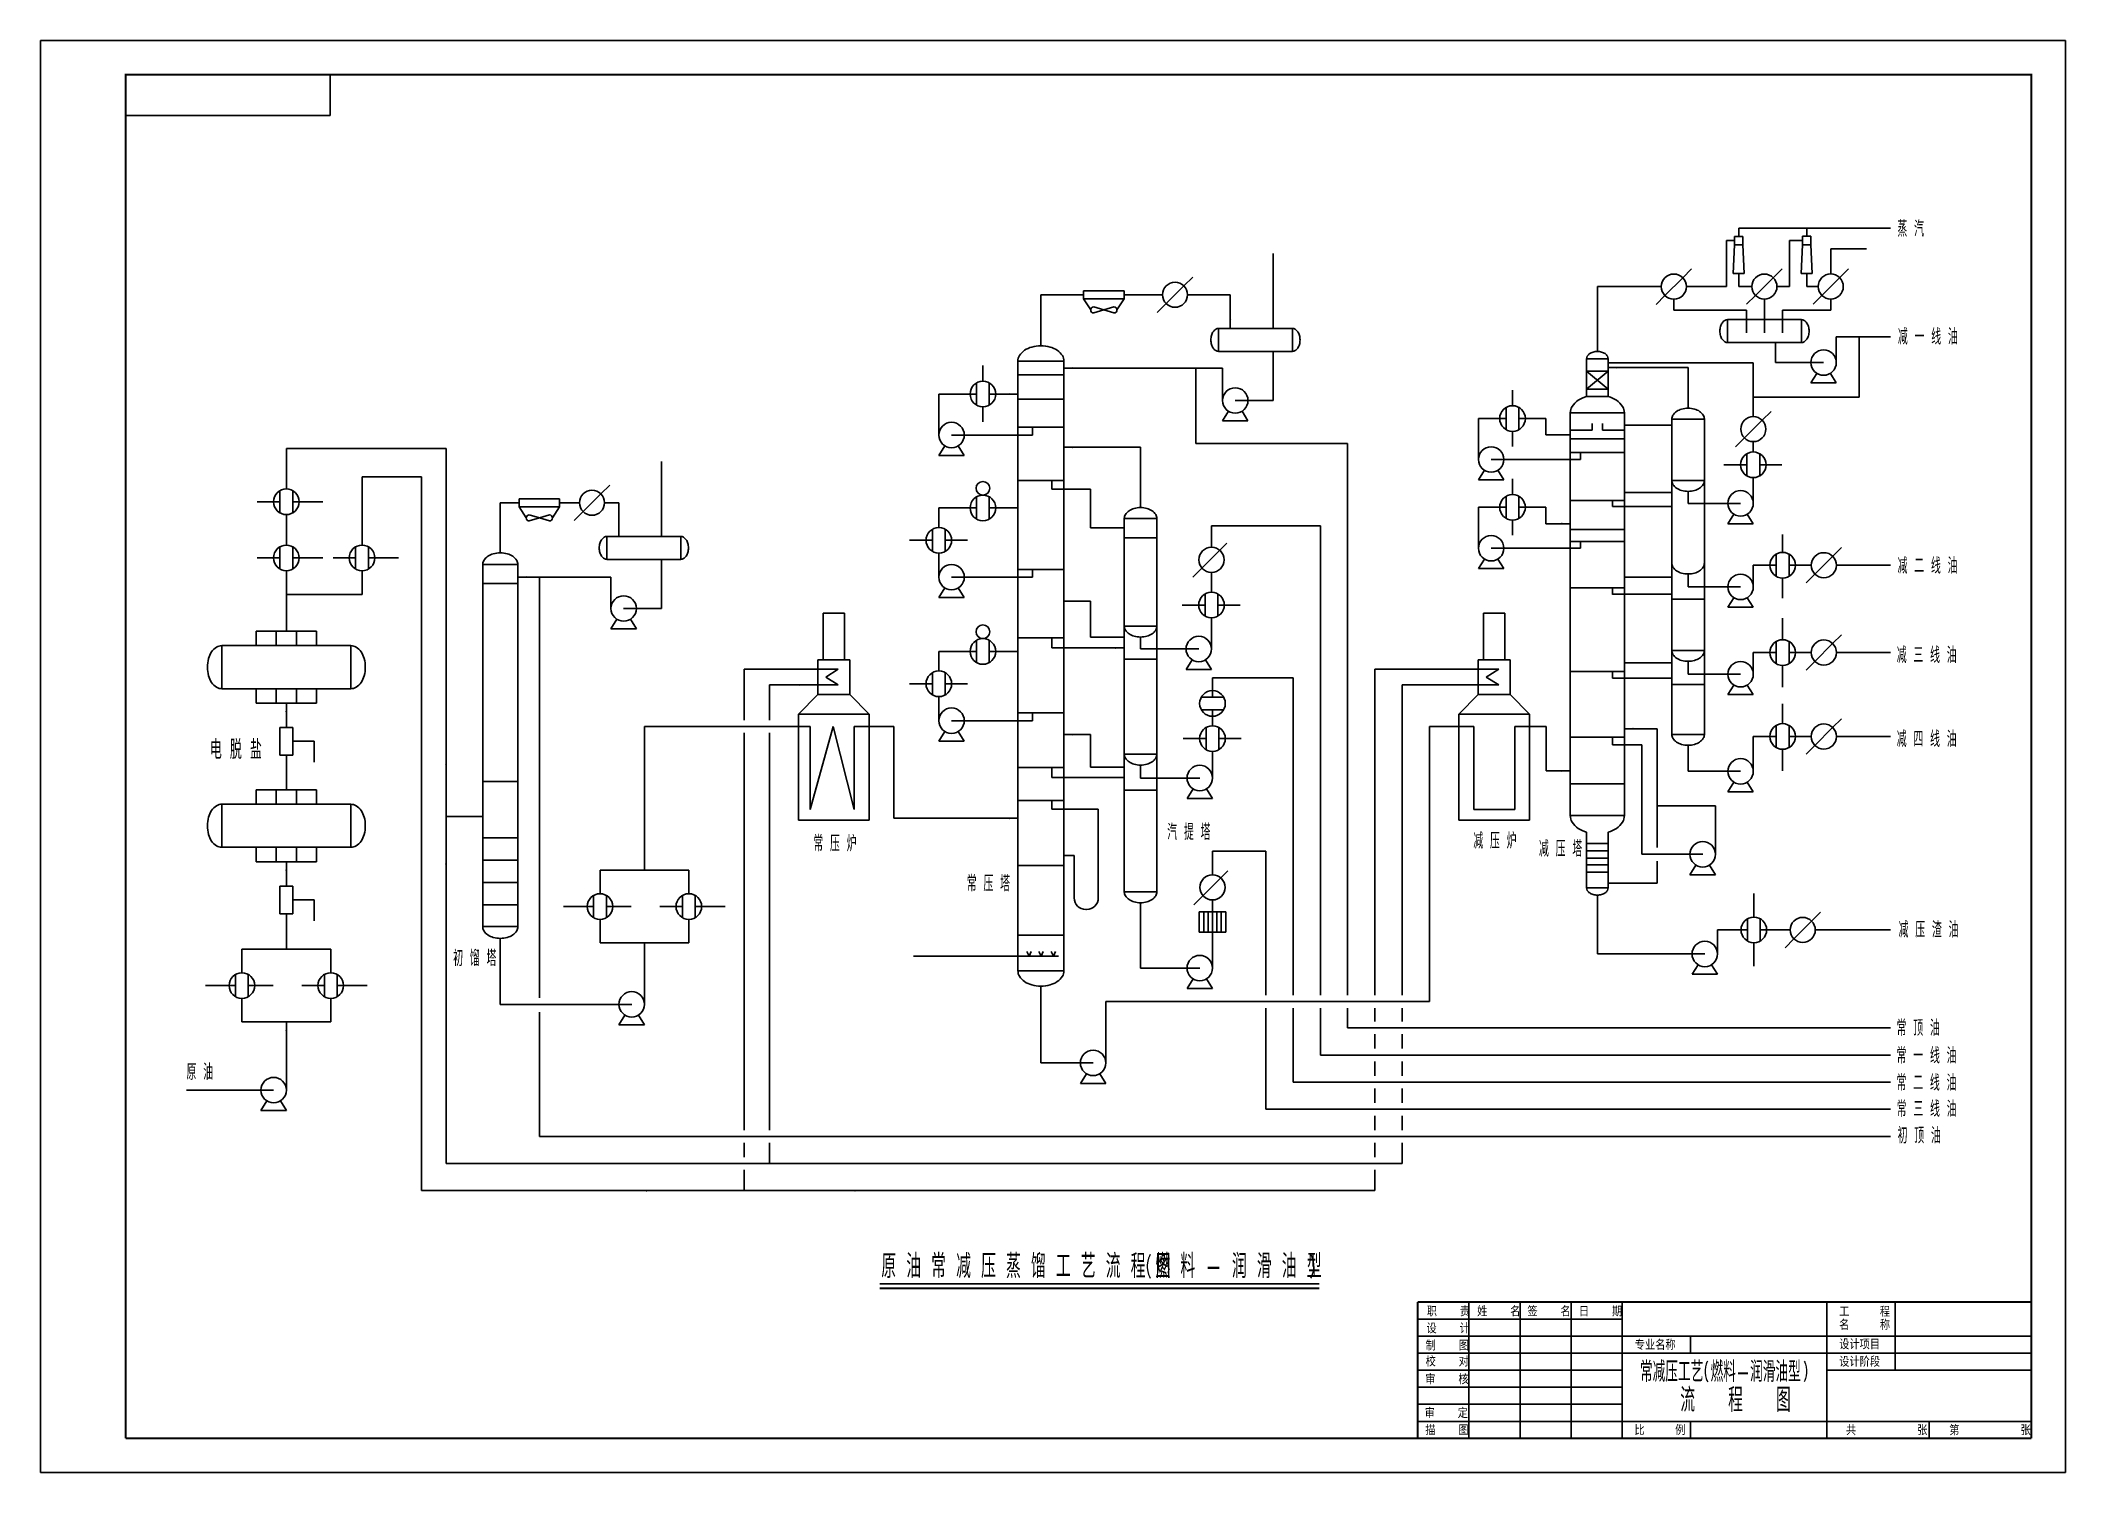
# Model space of a CAD drawing. Extents: x -575 to 19, y 3 to 423.
import ezdxf

# ---------------------------------------------------------------- set-up
doc = ezdxf.new("R2010")
doc.units = 0
doc.header["$MEASUREMENT"] = 0
doc.layers.get('0').update_dxf_attribs({"color": 3, "linetype": 'CONTINUOUS'})
doc.styles.get("Standard").update_dxf_attribs({"font": 'romans', "width": 0.62, "bigfont": 'HZTXT.SHX'})

msp = doc.modelspace()

# ---------------------------------------------------------------- linework, layer by layer
for p, q in [((19.02, 423.43), (-574.98, 423.43)), ((-574.98, 423.43), (-574.98, 3.43)), ((19.02, 3.43), (19.02, 423.43)), ((-489.99, 401.43), (-489.99, 413.43)), ((-549.99, 401.43), (-489.99, 401.43)), ((-76.83, 365.99), (-76.83, 368.38)), ((-76.83, 368.37), (-32.35, 368.37)), ((-56.9, 366), (-56.9, 368.38)), ((-80.41, 351.25), (-80.41, 364.75)), ((-80.41, 364.75), (-78.07, 364.75)), ((-78.07, 363.51), (-78.46, 355.13)), ((-78.07, 365.99), (-78.07, 363.51)), ((-78.07, 365.99), (-75.59, 365.99)), ((-78.07, 363.51), (-75.59, 363.51)), ((-75.59, 365.99), (-75.59, 363.51)), ((-75.21, 355.13), (-75.59, 363.51)), ((-61.95, 351.26), (-61.95, 364.76)), ((-61.95, 364.76), (-58.14, 364.76)), ((-58.14, 363.51), (-58.53, 355.14)), ((-58.14, 366), (-58.14, 363.51)), ((-58.14, 366), (-55.66, 366)), ((-58.14, 363.51), (-55.66, 363.51)), ((-55.66, 366), (-55.66, 363.51)), ((-55.27, 355.14), (-55.66, 363.51)), ((-213.4, 338.98), (-213.4, 360.99)), ((-49.84, 354.95), (-49.84, 362.29)), ((-49.84, 362.29), (-39.32, 362.29)), ((-118.31, 332.22), (-118.31, 351.25)), ((-118.31, 351.25), (-99.55, 351.25)), ((-92.19, 351.25), (-80.41, 351.25)), ((-78.46, 355.13), (-75.21, 355.13)), ((-76.83, 355.13), (-76.83, 351.26)), ((-76.83, 351.26), (-72.99, 351.26)), ((-65.62, 351.26), (-61.95, 351.26)), ((-58.53, 355.14), (-55.27, 355.14)), ((-56.9, 355.14), (-56.9, 351.27)), ((-56.9, 351.27), (-53.52, 351.27)), ((-281.52, 348.86), (-269.01, 348.86)), ((-281.52, 333.89), (-281.52, 348.86)), ((-257.14, 348.86), (-245.88, 348.86)), ((-238.51, 348.86), (-225.97, 348.86)), ((-225.97, 348.86), (-225.97, 338.98)), ((-95.87, 347.57), (-95.87, 344.37)), ((-69.31, 347.58), (-69.31, 337.73)), ((-49.84, 347.58), (-49.84, 344.37)), ((-229.43, 338.98), (-207.76, 338.98)), ((-229.43, 332.24), (-229.43, 338.98)), ((-207.76, 338.98), (-207.76, 332.24)), ((-74.6, 344.37), (-95.87, 344.37)), ((-80.12, 334.83), (-80.12, 341.56)), ((-80.12, 341.56), (-58.45, 341.56)), ((-74.6, 344.37), (-74.6, 337.73)), ((-64.02, 344.37), (-64.02, 337.73)), ((-49.84, 344.37), (-64.02, 344.37)), ((-58.45, 341.56), (-58.45, 334.83)), ((-58.45, 334.83), (-80.12, 334.83)), ((-66.01, 334.83), (-66.01, 328.97)), ((-48.21, 336.5), (-32.35, 336.5)), ((-41.53, 318.81), (-41.53, 336.5)), ((-298.54, 323.5), (-298.54, 328.08)), ((-288.28, 150.57), (-288.28, 329.39)), ((-288.28, 329.39), (-274.77, 329.39)), ((-274.77, 329.39), (-274.77, 150.57)), ((-228.25, 327.37), (-274.77, 327.37)), ((-236.07, 327.37), (-236.07, 305.19)), ((-207.76, 332.24), (-229.43, 332.24)), ((-213.4, 317.84), (-213.4, 332.24)), ((-121.48, 319.04), (-121.48, 330.1)), ((-121.48, 330.1), (-115.13, 330.1)), ((-115.13, 330.1), (-115.13, 319.04)), ((-115.13, 328.88), (-72.56, 328.88)), ((-115.13, 327.48), (-91.69, 327.48)), ((-91.69, 315.58), (-91.69, 327.48)), ((-72.56, 328.88), (-72.56, 313.13)), ((-51.94, 328.97), (-66.01, 328.97)), ((-288.28, 325.36), (-274.77, 325.36)), ((-143.19, 316.31), (-143.19, 320.89)), ((-121.48, 326.43), (-115.13, 326.43)), ((-115.13, 326.43), (-121.48, 321.13)), ((-115.13, 321.13), (-121.48, 326.43)), ((-121.48, 321.13), (-115.13, 321.13)), ((-300.42, 319.74), (-311.47, 319.74)), ((-298.54, 311.54), (-298.54, 315.98)), ((-288.28, 319.74), (-296.66, 319.74)), ((-288.28, 318.27), (-274.77, 318.27)), ((-224.52, 317.84), (-213.4, 317.84)), ((-121.48, 319.04), (-115.13, 319.04)), ((-72.56, 318.81), (-41.53, 318.81)), ((-288.28, 309.98), (-274.77, 309.98)), ((-283.96, 309.98), (-283.96, 307.72)), ((-145.07, 312.55), (-153.19, 312.55)), ((-133.46, 312.55), (-141.31, 312.55)), ((-133.46, 307.74), (-133.46, 312.55)), ((-110.36, 314.18), (-126.25, 314.18)), ((-126.25, 314.18), (-126.25, 196.09)), ((-126.25, 309.16), (-119.78, 309.16)), ((-119.78, 309.16), (-119.78, 311.09)), ((-116.83, 309.16), (-116.83, 311.09)), ((-116.83, 309.16), (-110.36, 309.16)), ((-110.36, 196.09), (-110.36, 314.18)), ((-110.36, 310.58), (-96.46, 310.58)), ((-96.46, 219.91), (-96.46, 312.41)), ((-96.46, 312.41), (-86.92, 312.41)), ((-86.92, 312.41), (-86.92, 219.91)), ((-502.87, 291.9), (-502.87, 303.81)), ((-502.87, 303.81), (-456.03, 303.81)), ((-456.03, 94.04), (-456.03, 303.81)), ((-307.74, 307.72), (-283.96, 307.72)), ((-252.3, 304.11), (-274.77, 304.11)), ((-252.3, 286.44), (-252.3, 304.11)), ((-236.07, 305.19), (-191.55, 305.19)), ((-191.55, 143.4), (-191.55, 305.19)), ((-143.19, 304.35), (-143.19, 308.78)), ((-133.46, 307.74), (-126.25, 307.74)), ((-110.36, 306.58), (-126.25, 306.58)), ((-392.81, 277.97), (-392.81, 299.99)), ((-149.46, 300.53), (-123.24, 300.53)), ((-110.36, 302.6), (-126.25, 302.6)), ((-123.24, 302.6), (-123.24, 300.53)), ((-81.18, 298.98), (-74.44, 298.98)), ((-70.68, 298.98), (-64.18, 298.98)), ((-480.66, 275.43), (-480.66, 295.41)), ((-463.25, 295.41), (-480.66, 295.41)), ((-463.25, 86.09), (-463.25, 295.41)), ((-288.28, 294.39), (-274.77, 294.39)), ((-278.34, 294.39), (-278.34, 291.81)), ((-278.34, 291.81), (-267.03, 291.81)), ((-267.03, 291.81), (-267.03, 280.48)), ((-143.19, 290.28), (-143.19, 294.85)), ((-96.46, 294.37), (-86.92, 294.37)), ((-91.69, 291.19), (-91.69, 287.68)), ((-511.39, 288.14), (-504.75, 288.14)), ((-500.99, 288.14), (-492.21, 288.14)), ((-440.1, 273.17), (-440.1, 287.85)), ((-440.1, 287.85), (-434.56, 287.85)), ((-422.7, 287.85), (-416.89, 287.85)), ((-409.53, 287.85), (-405.37, 287.85)), ((-405.37, 287.85), (-405.37, 277.97)), ((-300.42, 286.33), (-311.47, 286.33)), ((-288.28, 286.33), (-296.66, 286.33)), ((-145.07, 286.51), (-153.19, 286.51)), ((-133.46, 286.51), (-141.31, 286.51)), ((-133.46, 281.71), (-133.46, 286.51)), ((-110.36, 288.54), (-126.25, 288.54)), ((-113.84, 288.54), (-113.84, 286.75)), ((-113.84, 286.75), (-96.46, 286.75)), ((-96.46, 290.87), (-110.36, 290.87)), ((-76.29, 287.68), (-91.69, 287.68)), ((-502.87, 275.43), (-502.87, 284.37)), ((-267.03, 280.48), (-257.07, 280.48)), ((-257.07, 173.7), (-257.07, 283.26)), ((-257.07, 283.26), (-247.53, 283.26)), ((-247.53, 283.26), (-247.53, 173.7)), ((-231.49, 281.12), (-199.56, 281.12)), ((-199.56, 143.4), (-199.56, 281.12)), ((-143.19, 278.32), (-143.19, 282.75)), ((-133.46, 281.71), (-126.25, 281.71)), ((-110.36, 280.04), (-126.25, 280.04)), ((-408.83, 271.24), (-408.83, 277.97)), ((-408.83, 277.97), (-387.16, 277.97)), ((-387.16, 277.97), (-387.16, 271.24)), ((-320.09, 276.84), (-313.35, 276.84)), ((-309.59, 276.84), (-303.09, 276.84)), ((-257.07, 277.6), (-247.53, 277.6)), ((-149.46, 274.5), (-123.24, 274.5)), ((-110.38, 276.48), (-126.27, 276.48)), ((-123.24, 276.57), (-123.24, 274.5)), ((-63.95, 278.52), (-63.95, 273.29)), ((-511.39, 271.67), (-504.75, 271.67)), ((-502.87, 250.15), (-502.87, 267.91)), ((-500.99, 271.67), (-492.21, 271.67)), ((-489.17, 271.67), (-482.54, 271.67)), ((-480.66, 260.95), (-480.66, 267.91)), ((-478.77, 271.67), (-470, 271.67)), ((-445.27, 163.54), (-445.27, 269.72)), ((-445.27, 269.72), (-434.94, 269.72)), ((-434.94, 269.72), (-434.94, 163.54)), ((-387.16, 271.24), (-408.83, 271.24)), ((-392.81, 256.83), (-392.81, 271.24)), ((-288.28, 268.28), (-274.77, 268.28)), ((-283.96, 268.28), (-283.96, 266.02)), ((-72.56, 269.53), (-65.83, 269.53)), ((-62.07, 269.53), (-55.57, 269.53)), ((-48.2, 269.53), (-32.35, 269.53)), ((-445.27, 264.19), (-434.94, 264.19)), ((-407.65, 266.07), (-434.94, 266.07)), ((-428.62, 266.07), (-428.62, 142.61)), ((-307.74, 266.02), (-283.96, 266.02)), ((-110.36, 262.89), (-126.25, 262.89)), ((-113.84, 262.89), (-113.84, 260.95)), ((-96.46, 266.06), (-110.36, 266.06)), ((-91.69, 266.96), (-91.69, 263.16)), ((-76.29, 263.16), (-91.69, 263.16)), ((-63.95, 265.76), (-63.95, 259.86)), ((-502.87, 260.95), (-480.66, 260.95)), ((-403.92, 256.83), (-392.81, 256.83)), ((-274.77, 258.97), (-267.03, 258.97)), ((-267.03, 258.97), (-267.03, 248.41)), ((-240.1, 257.86), (-233.37, 257.86)), ((-229.6, 257.86), (-223.1, 257.86)), ((-113.84, 261), (-96.46, 261)), ((-86.92, 259.55), (-96.46, 259.55)), ((-494.02, 250.15), (-511.71, 250.15)), ((-511.71, 250.15), (-511.71, 245.94)), ((-505.82, 250.15), (-505.82, 245.94)), ((-499.92, 250.15), (-499.92, 245.94)), ((-494.02, 250.15), (-494.02, 245.94)), ((-257.07, 251.65), (-247.53, 251.65)), ((-63.95, 254.03), (-63.95, 247.69)), ((-521.82, 233.31), (-521.82, 245.94)), ((-521.82, 245.94), (-483.91, 245.94)), ((-483.91, 245.94), (-483.91, 233.31)), ((-300.42, 244.24), (-311.47, 244.24)), ((-288.28, 244.24), (-296.66, 244.24)), ((-288.28, 248.19), (-274.77, 248.19)), ((-278.34, 248.19), (-278.34, 245.26)), ((-278.34, 245.26), (-257.07, 245.26)), ((-267.03, 248.41), (-257.07, 248.41)), ((-252.3, 248.47), (-252.3, 244.96)), ((-235.22, 244.96), (-252.3, 244.96)), ((-86.92, 244.53), (-96.46, 244.53)), ((-72.56, 243.92), (-65.83, 243.92)), ((-62.07, 243.92), (-55.57, 243.92)), ((-48.2, 243.92), (-32.35, 243.92)), ((-368.54, 239.08), (-368.54, 224.12)), ((-257.07, 241.94), (-247.53, 241.94)), ((-183.53, 143.4), (-183.53, 239.08)), ((-110.36, 238.36), (-126.25, 238.36)), ((-113.84, 238.36), (-113.84, 236.42)), ((-96.46, 240.92), (-110.36, 240.92)), ((-91.69, 241.35), (-91.69, 237.56)), ((-63.95, 240.16), (-63.95, 233.81)), ((-483.91, 233.31), (-521.82, 233.31)), ((-511.71, 229.09), (-511.71, 233.31)), ((-505.82, 229.09), (-505.82, 233.31)), ((-499.92, 229.09), (-499.92, 233.31)), ((-494.02, 229.09), (-494.02, 233.31)), ((-361.16, 234.41), (-361.16, 224.12)), ((-320.09, 234.75), (-313.35, 234.75)), ((-309.59, 234.75), (-303.09, 234.75)), ((-231.2, 236.49), (-207.58, 236.49)), ((-207.58, 143.4), (-207.58, 236.49)), ((-175.52, 143.4), (-175.52, 234.41)), ((-113.84, 236.42), (-96.46, 236.42)), ((-86.92, 234.54), (-96.46, 234.54)), ((-76.29, 237.56), (-91.69, 237.56)), ((-494.02, 229.09), (-511.71, 229.09)), ((-502.87, 229.09), (-502.87, 221.89)), ((-288.28, 226.19), (-274.77, 226.19)), ((-283.96, 226.19), (-283.96, 223.93)), ((-63.95, 228.9), (-63.95, 223.06)), ((-504.79, 221.89), (-504.79, 213.8)), ((-504.79, 221.89), (-500.95, 221.89)), ((-500.95, 221.89), (-500.95, 213.8)), ((-397.83, 180.08), (-397.83, 222.25)), ((-349.26, 222.25), (-397.83, 222.25)), ((-368.54, 220.38), (-368.54, 103.87)), ((-361.16, 220.38), (-361.16, 103.87)), ((-336.28, 222.25), (-324.68, 222.25)), ((-324.68, 222.25), (-324.68, 195.3)), ((-307.74, 223.93), (-283.96, 223.93)), ((-274.77, 219.84), (-267.03, 219.84)), ((-267.03, 219.84), (-267.03, 210.31)), ((-167.5, 222.25), (-154.49, 222.25)), ((-167.5, 141.53), (-167.5, 222.25)), ((-142.54, 222.25), (-133.3, 222.25)), ((-133.3, 222.25), (-133.3, 209.19)), ((-110.36, 221.59), (-100.77, 221.59)), ((-100.77, 221.59), (-100.77, 186.74)), ((-86.92, 219.91), (-96.46, 219.91)), ((-500.95, 217.91), (-494.74, 217.91)), ((-494.74, 217.91), (-494.74, 211.74)), ((-257.07, 214.09), (-247.53, 214.09)), ((-239.81, 218.69), (-233.08, 218.69)), ((-229.32, 218.69), (-222.82, 218.69)), ((-110.36, 219.08), (-126.25, 219.08)), ((-113.91, 219.08), (-113.91, 216.89)), ((-113.91, 216.89), (-105.28, 216.89)), ((-105.28, 216.89), (-105.28, 184.74)), ((-91.69, 216.73), (-91.69, 209.08)), ((-72.56, 219.3), (-65.83, 219.3)), ((-63.95, 215.54), (-63.95, 209.2)), ((-62.07, 219.3), (-55.57, 219.3)), ((-48.2, 219.3), (-32.35, 219.3)), ((-500.95, 213.8), (-504.79, 213.8)), ((-502.87, 213.8), (-502.87, 203.64)), ((-288.28, 210.2), (-274.77, 210.2)), ((-278.34, 210.2), (-278.34, 207.28)), ((-267.03, 210.31), (-257.07, 210.31)), ((-252.3, 210.91), (-252.3, 207.11)), ((-126.25, 209.19), (-133.3, 209.19)), ((-76.29, 209.08), (-91.69, 209.08)), ((-494.02, 203.64), (-511.71, 203.64)), ((-511.71, 203.64), (-511.71, 199.43)), ((-505.82, 203.64), (-505.82, 199.43)), ((-499.92, 203.64), (-499.92, 199.43)), ((-494.02, 203.64), (-494.02, 199.43)), ((-445.27, 206.1), (-434.94, 206.1)), ((-278.34, 207.28), (-257.07, 207.28)), ((-247.53, 203.51), (-257.07, 203.51)), ((-234.93, 207.11), (-252.3, 207.11)), ((-110.36, 205.44), (-126.25, 205.44)), ((-521.82, 186.79), (-521.82, 199.43)), ((-521.82, 199.43), (-483.91, 199.43)), ((-483.91, 199.43), (-483.91, 186.79)), ((-288.28, 200.54), (-274.77, 200.54)), ((-278.34, 200.43), (-278.34, 197.97)), ((-278.34, 197.97), (-264.7, 197.97)), ((-264.7, 197.97), (-264.7, 171.98)), ((-154.49, 197.85), (-142.54, 197.85)), ((-126.25, 196.09), (-110.36, 196.09)), ((-100.77, 198.94), (-83.68, 198.94)), ((-445.27, 195.85), (-456.03, 195.85)), ((-288.28, 195.3), (-324.68, 195.3)), ((-121.48, 191.22), (-121.48, 174.9)), ((-115.13, 174.9), (-115.13, 191.22)), ((-483.91, 186.79), (-521.82, 186.79)), ((-511.71, 182.58), (-511.71, 186.79)), ((-505.82, 182.58), (-505.82, 186.79)), ((-499.92, 182.58), (-499.92, 186.79)), ((-494.02, 182.58), (-494.02, 186.79)), ((-445.27, 189.6), (-434.94, 189.6)), ((-271.77, 184.36), (-274.77, 184.36)), ((-271.77, 171.98), (-271.77, 184.36)), ((-231.2, 185.66), (-215.59, 185.66)), ((-215.59, 143.4), (-215.59, 185.66)), ((-121.48, 187.95), (-115.13, 187.95)), ((-121.48, 185.8), (-115.13, 185.8)), ((-87.41, 184.74), (-105.28, 184.74)), ((-494.02, 182.58), (-511.71, 182.58)), ((-502.87, 182.58), (-502.87, 175.38)), ((-445.27, 183.05), (-434.94, 183.05)), ((-410.86, 173.18), (-410.86, 180.08)), ((-410.86, 180.08), (-384.8, 180.08)), ((-384.8, 173.18), (-384.8, 180.08)), ((-288.28, 181.45), (-274.77, 181.45)), ((-121.48, 183.64), (-115.13, 183.64)), ((-121.48, 181.67), (-115.13, 181.67)), ((-121.48, 179.53), (-115.13, 179.53)), ((-100.77, 182.74), (-100.77, 176.29)), ((-504.79, 175.38), (-504.79, 167.28)), ((-504.79, 175.38), (-500.95, 175.38)), ((-500.95, 175.38), (-500.95, 167.28)), ((-445.27, 176.49), (-434.94, 176.49)), ((-247.53, 173.7), (-257.07, 173.7)), ((-121.48, 174.9), (-115.13, 174.9)), ((-118.31, 172.78), (-118.31, 155.51)), ((-115.13, 176.29), (-100.77, 176.29)), ((-72.4, 166.33), (-72.4, 173.29)), ((-500.95, 167.28), (-504.79, 167.28)), ((-502.87, 167.28), (-502.87, 156.9)), ((-500.95, 171.4), (-494.74, 171.4)), ((-494.74, 171.4), (-494.74, 165.23)), ((-445.27, 169.94), (-434.94, 169.94)), ((-421.52, 169.42), (-412.74, 169.42)), ((-408.98, 169.42), (-401.74, 169.42)), ((-393.32, 169.42), (-386.68, 169.42)), ((-382.92, 169.42), (-374.14, 169.42)), ((-268.11, 168.57), (-268.35, 168.57)), ((-252.3, 170.53), (-252.3, 151.38)), ((-235.08, 167.85), (-227.32, 167.85)), ((-434.94, 163.54), (-445.27, 163.54)), ((-410.86, 158.76), (-410.86, 165.66)), ((-384.8, 158.76), (-384.8, 165.66)), ((-288.28, 161), (-274.77, 161)), ((-235.08, 161.91), (-227.32, 161.91)), ((-83.06, 162.57), (-74.28, 162.57)), ((-70.52, 162.57), (-61.74, 162.57)), ((-54.37, 162.57), (-32.35, 162.57)), ((-515.9, 156.9), (-489.84, 156.9)), ((-515.9, 150), (-515.9, 156.9)), ((-489.84, 150), (-489.84, 156.9)), ((-440.1, 160.09), (-440.1, 140.74)), ((-410.86, 158.76), (-384.8, 158.76)), ((-276.38, 154.9), (-318.89, 154.9)), ((-285.62, 156.26), (-284.99, 154.9)), ((-284.99, 154.9), (-284.37, 156.26)), ((-282.13, 156.26), (-281.5, 154.9)), ((-281.5, 154.9), (-280.87, 156.26)), ((-278.5, 156.26), (-277.87, 154.9)), ((-277.87, 154.9), (-277.24, 156.26)), ((-86.79, 155.51), (-118.31, 155.51)), ((-72.4, 151.91), (-72.4, 158.8)), ((-274.77, 150.57), (-288.28, 150.57)), ((-234.93, 151.38), (-252.3, 151.38)), ((-526.56, 146.24), (-517.78, 146.24)), ((-514.02, 146.24), (-506.78, 146.24)), ((-498.35, 146.24), (-491.72, 146.24)), ((-487.96, 146.24), (-479.18, 146.24)), ((-281.52, 146.07), (-281.52, 123.55)), ((-515.9, 135.58), (-515.9, 142.48)), ((-489.84, 135.58), (-489.84, 142.48)), ((-428.62, 140.74), (-440.1, 140.74)), ((-401.56, 140.74), (-428.62, 140.74)), ((-428.62, 138.41), (-428.62, 102)), ((-262.49, 141.53), (-167.5, 141.53)), ((-215.59, 109.96), (-215.59, 139.65)), ((-207.58, 117.91), (-207.58, 139.65)), ((-199.56, 125.87), (-199.56, 139.65)), ((-191.55, 133.82), (-191.55, 139.65)), ((-183.53, 135.7), (-183.53, 139.65)), ((-175.52, 135.7), (-175.52, 139.65)), ((-515.9, 135.58), (-489.84, 135.58)), ((-191.55, 133.82), (-32.35, 133.82)), ((-183.53, 127.74), (-183.53, 131.95)), ((-175.52, 127.74), (-175.52, 131.95)), ((-199.56, 125.87), (-32.35, 125.87)), ((-266.22, 123.55), (-281.52, 123.55)), ((-183.53, 119.78), (-183.53, 124)), ((-175.52, 119.78), (-175.52, 124)), ((-506.6, 115.58), (-532.13, 115.58)), ((-207.58, 117.91), (-32.35, 117.91)), ((-183.53, 111.83), (-183.53, 116.04)), ((-175.52, 111.83), (-175.52, 116.04)), ((-215.59, 109.96), (-32.35, 109.96)), ((-183.53, 103.87), (-183.53, 108.08)), ((-175.52, 103.87), (-175.52, 108.08)), ((-428.62, 102), (-368.54, 102)), ((-368.54, 102), (-361.16, 102)), ((-361.16, 102), (-183.53, 102)), ((-183.53, 102), (-175.52, 102)), ((-175.52, 102), (-32.35, 102)), ((-368.54, 100.13), (-368.54, 95.92)), ((-361.16, 100.13), (-361.16, 94.04)), ((-183.53, 95.92), (-183.53, 100.13)), ((-175.52, 94.04), (-175.52, 100.13)), ((-456.03, 94.04), (-175.52, 94.04)), ((-368.54, 92.17), (-368.54, 86.09)), ((-183.53, 86.09), (-183.53, 92.17)), ((-463.25, 86.09), (-183.53, 86.09)), ((-328.78, 58.72), (-199.86, 58.72)), ((-170.98, 48.43), (-110.98, 48.43)), ((-155.98, 13.43), (-155.98, 53.43)), ((-140.98, 13.43), (-140.98, 53.43)), ((-125.98, 13.43), (-125.98, 53.43)), ((-110.98, 13.43), (-110.98, 53.43)), ((-50.98, 13.43), (-50.98, 53.43)), ((-30.98, 33.43), (-30.98, 53.43)), ((-170.98, 43.43), (9.02, 43.43)), ((-90.98, 38.43), (-90.98, 43.43)), ((-170.98, 38.43), (9.02, 38.43)), ((-170.98, 33.43), (-110.98, 33.43)), ((-50.98, 33.43), (9.02, 33.43)), ((-170.98, 28.43), (-110.98, 28.43)), ((-170.98, 23.43), (-110.98, 23.43)), ((-170.98, 18.43), (9.02, 18.43)), ((-90.98, 13.43), (-90.98, 18.43)), ((-20.98, 13.43), (-20.98, 18.43)), ((-574.98, 3.43), (19.02, 3.43))]:
    msp.add_line(p, q)
at = {"linetype": 'Continuous'}
for p, q in [((-90.66, 356.46), (-93.27, 353.86)), ((-64.1, 356.47), (-66.7, 353.86)), ((-44.63, 356.47), (-47.23, 353.87)), ((-239.59, 351.46), (-244.8, 346.25)), ((-236.99, 354.06), (-239.59, 351.46)), ((-93.27, 353.86), (-98.47, 348.65)), ((-66.7, 353.86), (-71.91, 348.66)), ((-47.23, 353.87), (-52.44, 348.66)), ((-244.8, 346.25), (-247.4, 343.65)), ((-98.47, 348.65), (-101.08, 346.04)), ((-71.91, 348.66), (-74.51, 346.05)), ((-52.44, 348.66), (-55.04, 346.06)), ((-300.42, 316.48), (-300.42, 323)), ((-296.66, 323), (-296.66, 316.48)), ((-53.92, 325.8), (-55.67, 323)), ((-55.67, 323), (-48.21, 323)), ((-55.67, 323), (-55.67, 323)), ((-48.21, 323), (-49.96, 325.8)), ((-145.07, 309.29), (-145.07, 315.8)), ((-141.31, 315.8), (-141.31, 309.29)), ((-228.25, 311.86), (-226.5, 314.67)), ((-220.79, 311.86), (-228.25, 311.86)), ((-222.54, 314.67), (-220.79, 311.86)), ((-220.79, 311.86), (-220.79, 311.86)), ((-69.96, 312.05), (-75.16, 306.85)), ((-67.35, 314.66), (-69.96, 312.05)), ((-311.47, 301.75), (-309.72, 304.56)), ((-305.76, 304.56), (-304.01, 301.75)), ((-75.16, 306.85), (-77.77, 304.24)), ((-304.01, 301.75), (-311.47, 301.75)), ((-304.01, 301.75), (-304.01, 301.75)), ((-153.19, 294.56), (-151.44, 297.37)), ((-147.48, 297.37), (-145.73, 294.56)), ((-74.44, 295.72), (-74.44, 302.23)), ((-70.68, 302.23), (-70.68, 295.72)), ((-504.75, 284.88), (-504.75, 291.39)), ((-500.99, 291.39), (-500.99, 284.88)), ((-408, 293.06), (-410.6, 290.46)), ((-145.73, 294.56), (-153.19, 294.56)), ((-145.73, 294.56), (-145.73, 294.56)), ((-415.81, 285.25), (-418.42, 282.65)), ((-410.6, 290.46), (-415.81, 285.25)), ((-300.42, 283.07), (-300.42, 289.59)), ((-296.66, 289.59), (-296.66, 283.07)), ((-145.07, 283.26), (-145.07, 289.77)), ((-141.31, 289.77), (-141.31, 283.26)), ((-313.35, 273.58), (-313.35, 280.1)), ((-309.59, 280.1), (-309.59, 273.58)), ((-78.27, 284.51), (-80.02, 281.71)), ((-80.02, 281.71), (-72.56, 281.71)), ((-80.02, 281.71), (-80.02, 281.71)), ((-72.56, 281.71), (-74.32, 284.51)), ((-504.75, 268.41), (-504.75, 274.93)), ((-500.99, 274.93), (-500.99, 268.41)), ((-482.54, 268.41), (-482.54, 274.93)), ((-478.77, 274.93), (-478.77, 268.41)), ((-227, 276), (-237, 266)), ((-46.68, 274.73), (-49.28, 272.13)), ((-153.19, 268.53), (-151.44, 271.33)), ((-145.73, 268.53), (-153.19, 268.53)), ((-147.48, 271.33), (-145.73, 268.53)), ((-145.73, 268.53), (-145.73, 268.53)), ((-65.83, 266.27), (-65.83, 272.79)), ((-62.07, 272.79), (-62.07, 266.27)), ((-49.28, 272.13), (-54.49, 266.92)), ((-311.47, 260.05), (-309.72, 262.86)), ((-305.76, 262.86), (-304.01, 260.05)), ((-54.49, 266.92), (-57.09, 264.32)), ((-304.01, 260.05), (-311.47, 260.05)), ((-304.01, 260.05), (-304.01, 260.05)), ((-233.37, 254.61), (-233.37, 261.12)), ((-229.6, 261.12), (-229.6, 254.61)), ((-78.27, 260), (-80.02, 257.19)), ((-80.02, 257.19), (-72.56, 257.19)), ((-80.02, 257.19), (-80.02, 257.19)), ((-72.56, 257.19), (-74.32, 260)), ((-407.65, 250.86), (-405.9, 253.67)), ((-400.19, 250.86), (-407.65, 250.86)), ((-401.94, 253.67), (-400.19, 250.86)), ((-400.19, 250.86), (-400.19, 250.86)), ((-300.42, 240.98), (-300.42, 247.49)), ((-296.66, 247.49), (-296.66, 240.98)), ((-65.83, 240.66), (-65.83, 247.18)), ((-62.07, 247.18), (-62.07, 240.66)), ((-49.28, 246.53), (-54.49, 241.32)), ((-46.68, 249.13), (-49.28, 246.53)), ((-368.54, 239.08), (-340.96, 239.08)), ((-340.96, 239.08), (-344.63, 236.72)), ((-340.96, 239.08), (-344.54, 239.08)), ((-313.35, 231.49), (-313.35, 238.01)), ((-309.59, 238.01), (-309.59, 231.49)), ((-237.2, 241.8), (-238.95, 238.99)), ((-238.95, 238.99), (-231.49, 238.99)), ((-238.95, 238.99), (-238.95, 238.99)), ((-231.49, 238.99), (-233.24, 241.8)), ((-183.53, 239.08), (-147.22, 239.08)), ((-147.22, 239.08), (-150.89, 236.72)), ((-147.22, 239.08), (-150.8, 239.08)), ((-54.49, 241.32), (-57.09, 238.72)), ((-340.96, 234.41), (-361.16, 234.41)), ((-344.63, 236.72), (-340.96, 234.41)), ((-147.22, 234.41), (-175.52, 234.41)), ((-150.89, 236.72), (-147.22, 234.41)), ((-78.27, 234.39), (-80.02, 231.59)), ((-72.56, 231.59), (-74.32, 234.39)), ((-234.46, 230.87), (-227.94, 230.87)), ((-227.94, 227.11), (-234.46, 227.11)), ((-80.02, 231.59), (-72.56, 231.59)), ((-80.02, 231.59), (-80.02, 231.59)), ((-349.26, 197.85), (-342.51, 222.25)), ((-349.26, 222.25), (-349.26, 197.85)), ((-342.51, 222.25), (-336.28, 197.85)), ((-336.28, 197.85), (-336.28, 222.25)), ((-311.47, 217.96), (-309.72, 220.77)), ((-305.76, 220.77), (-304.01, 217.96)), ((-233.08, 215.44), (-233.08, 221.95)), ((-229.32, 221.95), (-229.32, 215.44)), ((-154.49, 222.25), (-154.49, 197.85)), ((-142.54, 197.85), (-142.54, 222.25)), ((-65.83, 216.04), (-65.83, 222.56)), ((-62.07, 222.56), (-62.07, 216.04)), ((-49.28, 221.9), (-54.49, 216.69)), ((-46.68, 224.51), (-49.28, 221.9)), ((-304.01, 217.96), (-311.47, 217.96)), ((-304.01, 217.96), (-304.01, 217.96)), ((-54.49, 216.69), (-57.09, 214.09)), ((-236.91, 203.95), (-238.66, 201.14)), ((-231.2, 201.14), (-232.95, 203.95)), ((-78.27, 205.91), (-80.02, 203.1)), ((-80.02, 203.1), (-72.56, 203.1)), ((-80.02, 203.1), (-80.02, 203.1)), ((-72.56, 203.1), (-74.32, 205.91)), ((-238.66, 201.14), (-231.2, 201.14)), ((-238.66, 201.14), (-238.66, 201.14)), ((-226.71, 179.93), (-236.71, 169.93)), ((-89.39, 181.58), (-91.15, 178.77)), ((-91.15, 178.77), (-83.68, 178.77)), ((-91.15, 178.77), (-91.15, 178.77)), ((-83.68, 178.77), (-85.44, 181.58)), ((-412.74, 166.16), (-412.74, 172.68)), ((-408.98, 172.68), (-408.98, 166.16)), ((-386.68, 166.16), (-386.68, 172.68)), ((-382.92, 172.68), (-382.92, 166.16)), ((-52.85, 167.77), (-55.45, 165.17)), ((-74.28, 159.31), (-74.28, 165.82)), ((-70.52, 165.82), (-70.52, 159.31)), ((-55.45, 165.17), (-60.66, 159.96)), ((-60.66, 159.96), (-63.26, 157.36)), ((-517.78, 142.98), (-517.78, 149.5)), ((-514.02, 149.5), (-514.02, 142.98)), ((-491.72, 142.98), (-491.72, 149.5)), ((-487.96, 149.5), (-487.96, 142.98)), ((-88.77, 152.35), (-90.52, 149.54)), ((-90.52, 149.54), (-83.06, 149.54)), ((-90.52, 149.54), (-90.52, 149.54)), ((-83.06, 149.54), (-84.81, 152.35)), ((-236.91, 148.21), (-238.66, 145.4)), ((-238.66, 145.4), (-231.2, 145.4)), ((-238.66, 145.4), (-238.66, 145.4)), ((-231.2, 145.4), (-232.95, 148.21)), ((-403.54, 137.57), (-405.29, 134.77)), ((-397.83, 134.77), (-399.58, 137.57)), ((-405.29, 134.77), (-397.83, 134.77)), ((-405.29, 134.77), (-405.29, 134.77)), ((-268.2, 120.38), (-269.95, 117.57)), ((-262.49, 117.57), (-264.24, 120.38)), ((-269.95, 117.57), (-262.49, 117.57)), ((-269.95, 117.57), (-269.95, 117.57)), ((-508.58, 112.42), (-510.33, 109.61)), ((-510.33, 109.61), (-502.87, 109.61)), ((-510.33, 109.61), (-510.33, 109.61)), ((-502.87, 109.61), (-504.62, 112.42))]:
    msp.add_line(p, q, dxfattribs=at)
at = {"color": 6, "linetype": 'Continuous'}
for p, q in [((-257.14, 350.04), (-269.01, 350.04)), ((-269.01, 350.04), (-269.01, 347.67)), ((-257.14, 347.67), (-269.01, 347.67)), ((-266.93, 344.41), (-269.01, 347.67)), ((-266.04, 345.3), (-263.08, 344.41)), ((-260.11, 345.3), (-263.08, 344.41)), ((-259.22, 344.41), (-257.14, 347.67)), ((-257.14, 350.04), (-257.14, 347.67)), ((-263.08, 344.41), (-266.04, 343.52)), ((-263.08, 344.41), (-260.11, 343.52)), ((-422.7, 289.04), (-434.56, 289.04)), ((-434.56, 289.04), (-434.56, 286.67)), ((-422.7, 286.67), (-434.56, 286.67)), ((-432.49, 283.4), (-434.56, 286.67)), ((-424.78, 283.4), (-422.7, 286.67)), ((-422.7, 289.04), (-422.7, 286.67)), ((-431.6, 284.29), (-428.63, 283.4)), ((-428.63, 283.4), (-431.6, 282.51)), ((-425.67, 284.29), (-428.63, 283.4)), ((-428.63, 283.4), (-425.67, 282.51))]:
    msp.add_line(p, q, dxfattribs=at)
at = {"color": 1, "linetype": 'Continuous'}
for p, q in [((-345.41, 255.51), (-345.41, 241.78)), ((-342.3, 255.51), (-345.41, 255.51)), ((-342.3, 255.51), (-339.18, 255.51)), ((-339.18, 255.51), (-339.18, 241.78)), ((-148.56, 255.51), (-151.67, 255.51)), ((-151.67, 255.51), (-151.67, 241.78)), ((-148.56, 255.51), (-145.44, 255.51)), ((-145.44, 255.51), (-145.44, 241.78)), ((-352.68, 225.89), (-346.97, 231.6)), ((-352.68, 225.89), (-352.68, 194.73)), ((-331.91, 225.89), (-352.68, 225.89)), ((-337.62, 231.6), (-331.91, 225.89)), ((-331.91, 194.73), (-331.91, 225.89)), ((-158.94, 225.89), (-153.23, 231.6)), ((-158.94, 225.89), (-158.94, 194.73)), ((-138.17, 225.89), (-158.94, 225.89)), ((-143.88, 231.6), (-138.17, 225.89)), ((-138.17, 194.73), (-138.17, 225.89)), ((-352.68, 194.73), (-331.91, 194.73)), ((-158.94, 194.73), (-138.17, 194.73))]:
    msp.add_line(p, q, dxfattribs=at)
at = {"color": 1}
for p, q in [((-346.97, 231.6), (-346.97, 241.78)), ((-346.97, 241.78), (-337.62, 241.78)), ((-337.62, 241.78), (-337.62, 231.6)), ((-153.23, 241.78), (-143.88, 241.78)), ((-153.23, 231.6), (-153.23, 241.78)), ((-143.88, 241.78), (-143.88, 231.6)), ((-337.62, 231.6), (-346.97, 231.6)), ((-143.88, 231.6), (-153.23, 231.6))]:
    msp.add_line(p, q, dxfattribs=at)
at = {"const_width": 0.6}
for points in [[(9.02, 13.43), (9.02, 413.43), (-549.98, 413.43), (-549.98, 13.43)], [(-199.86, 57.45), (-328.78, 57.45)], [(-170.98, 53.43), (9.02, 53.43)], [(-170.98, 13.43), (-170.98, 53.43)], [(9.02, 53.43), (9.02, 13.43)], [(-549.98, 13.43), (9.02, 13.43)], [(9.02, 13.43), (-170.98, 13.43)]]:
    msp.add_lwpolyline(points, dxfattribs=at)
at = {"linetype": 'Continuous'}
for points in [[(-34.3, 368.37, 0.519, 0.208, 0), (-36.9, 368.37, 0.208, 0.208, 0)], [(-225.97, 341.57, 0.519, 0.208, 0), (-225.97, 338.98, 0.208, 0.208, 0)], [(-41.53, 333.91, 0.519, 0.208, 0), (-41.53, 336.5, 0.208, 0.208, 0)], [(-34.94, 336.5, 0.519, 0.208, 0), (-32.35, 336.5, 0.208, 0.208, 0)], [(-272.17, 327.37, 0.519, 0.208, 0), (-274.77, 327.37, 0.208, 0.208, 0)], [(-112.53, 328.88, 0.519, 0.208, 0), (-115.13, 328.88, 0.208, 0.208, 0)], [(-112.53, 327.48, 0.519, 0.208, 0), (-115.13, 327.48, 0.208, 0.208, 0)], [(-236.07, 322.79, 0.519, 0.208, 0), (-236.07, 320.19, 0.208, 0.208, 0)], [(-290.87, 319.74, 0.519, 0.208, 0), (-288.28, 319.74, 0.208, 0.208, 0)], [(-99.05, 310.58, 0.519, 0.208, 0), (-96.46, 310.58, 0.208, 0.208, 0)], [(-272.17, 304.11, 0.519, 0.208, 0), (-274.77, 304.11, 0.208, 0.208, 0)], [(-128.85, 307.75, 0.519, 0.208, 0), (-126.25, 307.75, 0.208, 0.208, 0)], [(-107.76, 290.87, 0.519, 0.208, 0), (-110.36, 290.87, 0.208, 0.208, 0)], [(-290.87, 286.33, 0.519, 0.208, 0), (-288.28, 286.33, 0.208, 0.208, 0)], [(-99.05, 286.76, 0.519, 0.208, 0), (-96.46, 286.76, 0.208, 0.208, 0)], [(-405.37, 280.57, 0.519, 0.208, 0), (-405.37, 277.97, 0.208, 0.208, 0)], [(-259.67, 280.48, 0.519, 0.208, 0), (-257.07, 280.48, 0.208, 0.208, 0)], [(-128.85, 281.72, 0.519, 0.208, 0), (-126.25, 281.72, 0.208, 0.208, 0)], [(-34.94, 269.53, 0.519, 0.208, 0), (-32.35, 269.53, 0.208, 0.208, 0)], [(-432.34, 266.07, 0.519, 0.208, 0), (-434.94, 266.07, 0.208, 0.208, 0)], [(-107.76, 266.06, 0.519, 0.208, 0), (-110.36, 266.06, 0.208, 0.208, 0)], [(-428.62, 256.63, 0.519, 0.208, 0), (-428.62, 254.03, 0.208, 0.208, 0)], [(-272.17, 258.97, 0.519, 0.208, 0), (-274.77, 258.97, 0.208, 0.208, 0)], [(-99.05, 261.01, 0.519, 0.208, 0), (-96.46, 261.01, 0.208, 0.208, 0)], [(-290.87, 244.24, 0.519, 0.208, 0), (-288.28, 244.24, 0.208, 0.208, 0)], [(-259.67, 245.26, 0.519, 0.208, 0), (-257.07, 245.26, 0.208, 0.208, 0)], [(-34.94, 243.92, 0.519, 0.208, 0), (-32.35, 243.92, 0.208, 0.208, 0)], [(-356.11, 239.08, 0.519, 0.208, 0), (-353.51, 239.08, 0.208, 0.208, 0)], [(-159.08, 239.08, 0.519, 0.208, 0), (-161.67, 239.08, 0.208, 0.208, 0)], [(-107.76, 240.92, 0.519, 0.208, 0), (-110.36, 240.92, 0.208, 0.208, 0)], [(-352.18, 234.41, 0.519, 0.208, 0), (-354.77, 234.41, 0.208, 0.208, 0)], [(-158.45, 234.41, 0.519, 0.208, 0), (-161.04, 234.41, 0.208, 0.208, 0)], [(-99.05, 236.43, 0.519, 0.208, 0), (-96.46, 236.43, 0.208, 0.208, 0)], [(-502.87, 226.5, 0.519, 0.208, 0), (-502.87, 229.09, 0.208, 0.208, 0)], [(-272.17, 219.84, 0.519, 0.208, 0), (-274.77, 219.84, 0.208, 0.208, 0)], [(-164.4, 222.25, 0.519, 0.208, 0), (-161.8, 222.25, 0.208, 0.208, 0)], [(-107.76, 221.59, 0.519, 0.208, 0), (-110.36, 221.59, 0.208, 0.208, 0)], [(-34.94, 219.3, 0.519, 0.208, 0), (-32.35, 219.3, 0.208, 0.208, 0)], [(-456.03, 211.26, 0.519, 0.208, 0), (-456.03, 208.67, 0.208, 0.208, 0)], [(-128.85, 209.19, 0.519, 0.208, 0), (-126.25, 209.19, 0.208, 0.208, 0)], [(-259.67, 207.28, 0.519, 0.208, 0), (-257.07, 207.28, 0.208, 0.208, 0)], [(-447.87, 195.85, 0.519, 0.208, 0), (-445.27, 195.85, 0.208, 0.208, 0)], [(-98.17, 198.94, 0.519, 0.208, 0), (-100.77, 198.94, 0.208, 0.208, 0)], [(-290.87, 195.3, 0.519, 0.208, 0), (-288.28, 195.3, 0.208, 0.208, 0)], [(-456.03, 181.81, 0.519, 0.208, 0), (-456.03, 184.41, 0.208, 0.208, 0)], [(-502.87, 179.98, 0.519, 0.208, 0), (-502.87, 182.58, 0.208, 0.208, 0)], [(-112.53, 176.29, 0.519, 0.208, 0), (-115.13, 176.29, 0.208, 0.208, 0)], [(-34.94, 162.57, 0.519, 0.208, 0), (-32.35, 162.57, 0.208, 0.208, 0)], [(-397.83, 156.16, 0.519, 0.208, 0), (-397.83, 158.76, 0.208, 0.208, 0)], [(-290.87, 154.9, 0.519, 0.208, 0), (-288.28, 154.9, 0.208, 0.208, 0)], [(-502.87, 132.98, 0.519, 0.208, 0), (-502.87, 135.58, 0.208, 0.208, 0)], [(-34.94, 133.82, 0.519, 0.208, 0), (-32.35, 133.82, 0.208, 0.208, 0)], [(-34.94, 125.87, 0.519, 0.208, 0), (-32.35, 125.87, 0.208, 0.208, 0)], [(-34.94, 117.91, 0.519, 0.208, 0), (-32.35, 117.91, 0.208, 0.208, 0)], [(-34.94, 109.96, 0.519, 0.208, 0), (-32.35, 109.96, 0.208, 0.208, 0)], [(-34.94, 102, 0.519, 0.208, 0), (-32.35, 102, 0.208, 0.208, 0)], [(-397.33, 86.09, 0.519, 0.208, 0), (-394.73, 86.09, 0.208, 0.208, 0)], [(-336.17, 86.09, 0.519, 0.208, 0), (-333.57, 86.09, 0.208, 0.208, 0)]]:
    msp.add_lwpolyline(points, format="xyseb", dxfattribs=at)
for points in [[(-229.43, 338.98, 0.139889), (-230.23, 338.75, 0.107118), (-231.01, 337.99, 0.079812), (-231.49, 336.95, 0.067459), (-231.67, 335.61, 0.067459), (-231.49, 334.27, 0.079812), (-231.01, 333.23, 0.107118), (-230.23, 332.47, 0.139889), (-229.43, 332.24, 0.139889)], [(-207.76, 332.24, 0.139889), (-206.95, 332.47, 0.107118), (-206.17, 333.23, 0.079812), (-205.7, 334.27, 0.067459), (-205.52, 335.61, 0.067459), (-205.7, 336.95, 0.079812), (-206.17, 337.99, 0.107118), (-206.95, 338.75, 0.139889), (-207.76, 338.98, 0.139889)], [(-80.12, 341.56, 0.139889), (-80.92, 341.33, 0.107118), (-81.7, 340.57, 0.079812), (-82.18, 339.53, 0.067459), (-82.36, 338.19, 0.067459), (-82.18, 336.85, 0.079812), (-81.7, 335.81, 0.107118), (-80.92, 335.06, 0.139889), (-80.12, 334.83, 0.139889)], [(-58.45, 334.83, 0.139889), (-57.64, 335.06, 0.107118), (-56.86, 335.81, 0.079812), (-56.39, 336.85, 0.067459), (-56.21, 338.19, 0.067459), (-56.39, 339.53, 0.079812), (-56.86, 340.57, 0.107118), (-57.64, 341.33, 0.139889), (-58.45, 341.56, 0.139889)], [(-274.77, 329.39, 0.139889), (-275.23, 331.01, 0.107118), (-276.74, 332.57, 0.079812), (-278.83, 333.53, 0.067459), (-281.52, 333.89, 0.067459), (-284.21, 333.53, 0.079812), (-286.3, 332.57, 0.107118), (-287.81, 331.01, 0.139889), (-288.28, 329.39, 0.139889)], [(-115.13, 330.1, 0.139889), (-115.34, 330.86, 0.107118), (-116.06, 331.6, 0.079812), (-117.04, 332.05, 0.067459), (-118.31, 332.22, 0.067459), (-119.57, 332.05, 0.079812), (-120.55, 331.6, 0.107118), (-121.27, 330.86, 0.139889), (-121.48, 330.1, 0.139889)], [(-121.48, 330.1, 0.139889), (-121.48, 330.1, 0.139889)], [(-121.48, 319.04, 0.079297), (-123.92, 317.92, 0.107118), (-125.71, 316.08, 0.139889), (-126.25, 314.18, 0.139889)], [(-110.36, 314.18, 0.139889), (-110.9, 316.08, 0.107118), (-112.69, 317.92, 0.079297), (-115.13, 319.04, 0.067459)], [(-86.92, 312.41, 0.139889), (-87.25, 313.55, 0.107118), (-88.32, 314.65, 0.079812), (-89.79, 315.33, 0.067459), (-91.69, 315.58, 0.067459), (-93.58, 315.33, 0.079812), (-95.06, 314.65, 0.107118), (-96.13, 313.55, 0.139889), (-96.46, 312.41, 0.139889)], [(-392.87, 292.34, 0.139889), (-392.87, 292.34, 0.139889)], [(-96.46, 294.37, 0.139889), (-96.13, 293.22, 0.107118), (-95.06, 292.12, 0.079812), (-93.58, 291.45, 0.067459), (-91.69, 291.19, 0.067459), (-89.79, 291.45, 0.079812), (-88.32, 292.12, 0.107118), (-87.25, 293.22, 0.139889), (-86.92, 294.37, 0.139889)], [(-247.53, 283.26, 0.139889), (-247.86, 284.4, 0.107118), (-248.93, 285.51, 0.079812), (-250.41, 286.18, 0.067459), (-252.3, 286.44, 0.067459), (-254.2, 286.18, 0.079812), (-255.67, 285.51, 0.107118), (-256.74, 284.4, 0.139889), (-257.07, 283.26, 0.139889)], [(-408.83, 277.97, 0.139889), (-409.63, 277.74, 0.107118), (-410.41, 276.99, 0.079812), (-410.89, 275.95, 0.067459), (-411.07, 274.61, 0.067459), (-410.89, 273.27, 0.079812), (-410.41, 272.23, 0.107118), (-409.63, 271.47, 0.139889), (-408.83, 271.24, 0.139889)], [(-387.16, 271.24, 0.139889), (-386.36, 271.47, 0.107118), (-385.58, 272.23, 0.079812), (-385.1, 273.27, 0.067459), (-384.92, 274.61, 0.067459), (-385.1, 275.95, 0.079812), (-385.58, 276.99, 0.107118), (-386.36, 277.74, 0.139889), (-387.16, 277.97, 0.139889)], [(-434.94, 269.72, 0.139889), (-435.29, 270.96, 0.107118), (-436.45, 272.16, 0.079812), (-438.05, 272.89, 0.067459), (-440.1, 273.17, 0.067459), (-442.16, 272.89, 0.079812), (-443.76, 272.16, 0.107118), (-444.92, 270.96, 0.139889), (-445.27, 269.72, 0.139889)], [(-96.46, 270.14, 0.139889), (-96.13, 268.99, 0.107118), (-95.06, 267.89, 0.079812), (-93.58, 267.21, 0.067459), (-91.69, 266.96, 0.067459), (-89.79, 267.21, 0.079812), (-88.32, 267.89, 0.107118), (-87.25, 268.99, 0.139889), (-86.92, 270.14, 0.139889)], [(-257.07, 251.65, 0.139889), (-256.74, 250.51, 0.107118), (-255.67, 249.4, 0.079812), (-254.2, 248.73, 0.067459), (-252.3, 248.47, 0.067459), (-250.41, 248.73, 0.079812), (-248.93, 249.4, 0.107118), (-247.86, 250.51, 0.139889), (-247.53, 251.65, 0.139889)], [(-521.82, 245.94, 0.139889), (-523.34, 245.51, 0.107118), (-524.8, 244.09, 0.079812), (-525.69, 242.14, 0.067459), (-526.03, 239.62, 0.067459), (-525.69, 237.11, 0.079812), (-524.8, 235.16, 0.107118), (-523.34, 233.74, 0.139889), (-521.82, 233.31, 0.139889)], [(-483.91, 233.31, 0.139889), (-482.4, 233.74, 0.107118), (-480.94, 235.16, 0.079812), (-480.04, 237.11, 0.067459), (-479.7, 239.62, 0.067459), (-480.04, 242.14, 0.079812), (-480.94, 244.09, 0.107118), (-482.4, 245.51, 0.139889), (-483.91, 245.94, 0.139889)], [(-96.46, 244.53, 0.139889), (-96.13, 243.39, 0.107118), (-95.06, 242.28, 0.079812), (-93.58, 241.61, 0.067459), (-91.69, 241.35, 0.067459), (-89.79, 241.61, 0.079812), (-88.32, 242.28, 0.107118), (-87.25, 243.39, 0.139889), (-86.92, 244.53, 0.139889)], [(-96.46, 219.91, 0.139889), (-96.13, 218.77, 0.107118), (-95.06, 217.66, 0.079812), (-93.58, 216.99, 0.067459), (-91.69, 216.73, 0.067459), (-89.79, 216.99, 0.079812), (-88.32, 217.66, 0.107118), (-87.25, 218.77, 0.139889), (-86.92, 219.91, 0.139889)], [(-257.07, 214.09, 0.139889), (-256.74, 212.94, 0.107118), (-255.67, 211.84, 0.079812), (-254.2, 211.17, 0.067459), (-252.3, 210.91, 0.067459), (-250.41, 211.17, 0.079812), (-248.93, 211.84, 0.107118), (-247.86, 212.94, 0.139889), (-247.53, 214.09, 0.139889)], [(-521.82, 199.43, 0.139889), (-523.34, 198.99, 0.107118), (-524.8, 197.58, 0.079812), (-525.69, 195.62, 0.067459), (-526.03, 193.11, 0.067459), (-525.69, 190.59, 0.079812), (-524.8, 188.64, 0.107118), (-523.34, 187.22, 0.139889), (-521.82, 186.79, 0.139889)], [(-483.91, 186.79, 0.139889), (-482.4, 187.22, 0.107118), (-480.94, 188.64, 0.079812), (-480.04, 190.59, 0.067459), (-479.7, 193.11, 0.067459), (-480.04, 195.62, 0.079812), (-480.94, 197.58, 0.107118), (-482.4, 198.99, 0.139889), (-483.91, 199.43, 0.139889)], [(-126.25, 196.09, 0.139889), (-125.71, 194.18, 0.107118), (-123.92, 192.34, 0.079297), (-121.48, 191.22, 0.067459)], [(-115.13, 191.22, 0.079297), (-112.69, 192.34, 0.107118), (-110.9, 194.18, 0.139889), (-110.36, 196.09, 0.139889)], [(-257.07, 173.7, 0.139889), (-256.74, 172.56, 0.107118), (-255.67, 171.46, 0.079812), (-254.2, 170.78, 0.067459), (-252.3, 170.53, 0.067459), (-250.41, 170.78, 0.079812), (-248.93, 171.46, 0.107118), (-247.86, 172.56, 0.139889), (-247.53, 173.7, 0.139889)], [(-121.48, 174.9, 0.139889), (-121.27, 174.14, 0.107118), (-120.55, 173.41, 0.079812), (-119.57, 172.96, 0.067459), (-118.31, 172.78, 0.067459), (-117.04, 172.96, 0.079812), (-116.06, 173.41, 0.107118), (-115.34, 174.14, 0.139889), (-115.13, 174.9, 0.139889)], [(-445.27, 163.54, 0.139889), (-444.92, 162.3, 0.107118), (-443.76, 161.1, 0.079812), (-442.16, 160.37, 0.067459), (-440.1, 160.09, 0.067459), (-438.05, 160.37, 0.079812), (-436.45, 161.1, 0.107118), (-435.29, 162.3, 0.139889), (-434.94, 163.54, 0.139889)], [(-288.28, 150.57, 0.139889), (-287.81, 148.96, 0.107118), (-286.3, 147.39, 0.079812), (-284.21, 146.44, 0.067459), (-281.52, 146.07, 0.067459), (-278.83, 146.44, 0.079812), (-276.74, 147.39, 0.107118), (-275.23, 148.96, 0.139889), (-274.77, 150.57, 0.139889)]]:
    msp.add_lwpolyline(points, format="xyb")
for points in [[(-48.21, 328.97), (-48.21, 336.5)], [(-228.25, 317.84), (-228.25, 327.37)], [(-311.47, 307.72), (-311.47, 319.74)], [(-153.19, 300.53), (-153.19, 312.55)], [(-72.56, 302.74), (-72.56, 305.77)], [(-72.56, 287.68), (-72.56, 295.21)], [(-311.47, 280.6), (-311.47, 286.33)], [(-153.19, 274.5), (-153.19, 286.51)], [(-231.49, 274.8), (-231.49, 281.12)], [(-311.47, 266.02), (-311.47, 273.08)], [(-231.49, 261.63), (-231.49, 267.43)], [(-72.56, 263.16), (-72.56, 269.53)], [(-407.65, 256.83), (-407.65, 266.07)], [(-231.49, 244.96), (-231.49, 254.1)], [(-311.47, 238.51), (-311.47, 244.24)], [(-72.56, 237.56), (-72.56, 243.92)], [(-231.2, 230.87), (-231.2, 236.49)], [(-311.47, 223.93), (-311.47, 230.99)], [(-231.2, 222.46), (-231.2, 227.11)], [(-231.2, 207.11), (-231.2, 214.93)], [(-72.56, 209.08), (-72.56, 219.3)], [(-83.68, 184.74), (-83.68, 198.94)], [(-231.2, 178.72), (-231.2, 185.66)], [(-235.08, 161.91), (-235.08, 167.85)], [(-233.78, 161.91), (-233.78, 167.85)], [(-232.49, 161.91), (-232.49, 167.85)], [(-231.2, 151.38), (-231.2, 171.36)], [(-229.91, 161.91), (-229.91, 167.85)], [(-228.62, 161.91), (-228.62, 167.85)], [(-227.32, 161.91), (-227.32, 167.85)], [(-83.06, 155.51), (-83.06, 162.57)], [(-397.83, 140.74), (-397.83, 158.76)], [(-262.49, 123.55), (-262.49, 141.53)], [(-502.87, 115.58), (-502.87, 135.58)]]:
    msp.add_lwpolyline(points, dxfattribs=at)
for centre, radius in [((-242.19, 348.86), 3.68), ((-95.87, 351.25), 3.68), ((-69.31, 351.26), 3.68), ((-49.84, 351.27), 3.68), ((-51.94, 328.97), 3.73), ((-298.54, 319.74), 3.76), ((-224.52, 317.84), 3.73), ((-143.19, 312.55), 3.76), ((-307.74, 307.72), 3.73), ((-72.56, 309.45), 3.68), ((-149.46, 300.53), 3.73), ((-72.56, 298.98), 3.76), ((-502.87, 288.14), 3.76), ((-413.21, 287.85), 3.68), ((-76.29, 287.68), 3.73), ((-298.54, 286.33), 3.76), ((-143.19, 286.51), 3.76), ((-311.47, 276.84), 3.76), ((-502.87, 271.67), 3.76), ((-480.66, 271.67), 3.76), ((-231.49, 271.11), 3.68), ((-149.46, 274.5), 3.73), ((-63.95, 269.53), 3.76), ((-307.74, 266.02), 3.73), ((-51.88, 269.53), 3.68), ((-231.49, 257.86), 3.76), ((-76.29, 263.16), 3.73), ((-403.92, 256.83), 3.73), ((-298.54, 244.24), 3.76), ((-235.22, 244.96), 3.73), ((-63.95, 243.92), 3.76), ((-51.88, 243.92), 3.68), ((-311.47, 234.75), 3.76), ((-76.29, 237.56), 3.73), ((-231.2, 228.99), 3.76), ((-307.74, 223.93), 3.73), ((-231.2, 218.69), 3.76), ((-63.95, 219.3), 3.76), ((-51.88, 219.3), 3.68), ((-234.93, 207.11), 3.73), ((-76.29, 209.08), 3.73), ((-87.41, 184.74), 3.73), ((-231.2, 175.04), 3.68), ((-410.86, 169.42), 3.76), ((-384.8, 169.42), 3.76), ((-72.4, 162.57), 3.76), ((-58.06, 162.57), 3.68), ((-234.93, 151.38), 3.73), ((-86.79, 155.51), 3.73), ((-515.9, 146.24), 3.76), ((-489.84, 146.24), 3.76), ((-401.56, 140.74), 3.73), ((-266.22, 123.55), 3.73), ((-506.6, 115.58), 3.73)]:
    msp.add_circle(centre, radius, dxfattribs=at)
for centre in [(-298.54, 292.09), (-298.54, 250)]:
    msp.add_circle(centre, 2)
at = {"color": 6, "linetype": 'Continuous'}
for centre, start, end in [((-266.04, 344.41), 90, 270), ((-260.11, 344.41), 270, 90), ((-431.6, 283.4), 90, 270), ((-425.67, 283.4), 270, 90)]:
    msp.add_arc(centre, 0.89, start, end, dxfattribs=at)
for centre, start, end in [((-268.35, 171.98), 180, 270), ((-268.11, 171.98), 270, 0)]:
    msp.add_arc(centre, 3.42, start, end)

# ---------------------------------------------------------------- texts
at = {"width": 0.62}
for s, height, p in [('蒸 汽', 4.68, (-30.29, 365.88)), ('减 一 线 油', 4.68, (-30.15, 334.24)), ('减 二 线 油', 4.68, (-30.24, 267.05)), ('减 三 线 油', 4.68, (-30.49, 240.85)), ('减 四 线 油', 4.68, (-30.49, 216.22)), ('电 脱 盐', 5.616, (-525.29, 212.68)), ('常 压 炉', 4.68, (-348.28, 185.59)), ('汽 提 塔', 4.68, (-244.47, 188.95)), ('减 压 炉', 4.68, (-154.68, 186.39)), ('减 压 塔', 4.68, (-135.43, 184.05)), ('常 压 塔', 4.68, (-303.28, 173.86)), ('减 压 渣 油', 4.68, (-29.95, 160.32)), ('初 馏 塔', 4.68, (-453.93, 151.94)), ('常 顶 油', 4.68, (-30.52, 131.47)), ('常 一 线 油', 4.68, (-30.52, 123.38)), ('原 油', 4.68, (-532.15, 118.57)), ('常 二 线 油', 4.68, (-30.54, 115.41)), ('常 三 线 油', 4.68, (-30.5, 107.73)), ('初 顶 油', 4.68, (-30.24, 99.93)), ('原 油 常 减 压 蒸 馏 工 艺 流 程 图', 7, (-328.34, 60.46)), ('(', 4.53, (-250.8, 61.95)), ('燃 料 - 润 滑 油 型', 7, (-247.94, 60.46)), (')', 4.53, (-202.79, 61.95)), ('常减压工艺', 6, (-105.8, 30)), ('(', 4, (-87.1, 31.36)), ('燃料-润滑油型', 6, (-85.09, 30)), (')', 4, (-57.97, 31.36)), ('流   程   图', 7, (-93.99, 21.2))]:
    msp.add_text(s, height=height, dxfattribs=at).set_placement(p)
for s, p in [('职   责', (-168.34, 49.21)), ('姓   名', (-153.58, 49.21)), ('签   名', (-138.83, 49.21)), ('日   期', (-123.72, 49.21)), ('名    称', (-47.38, 45.26)), ('工    程', (-47.38, 49.13)), ('制   图', (-168.69, 39.19)), ('设   计', (-168.43, 44.22)), ('专业名称', (-107.35, 39.39)), ('设计项目', (-47.38, 39.55)), ('校   对', (-168.69, 34.51)), ('设计阶段', (-47.38, 34.45)), ('审   核', (-168.78, 29.29)), ('审   定', (-168.96, 19.38)), ('描   图', (-168.78, 14.38)), ('比    例', (-107.43, 14.39)), ('共        张', (-45.37, 14.37)), ('第        张', (-15.07, 14.37))]:
    msp.add_text(s, height=3).set_placement(p)

doc.saveas('drawing.dxf')
